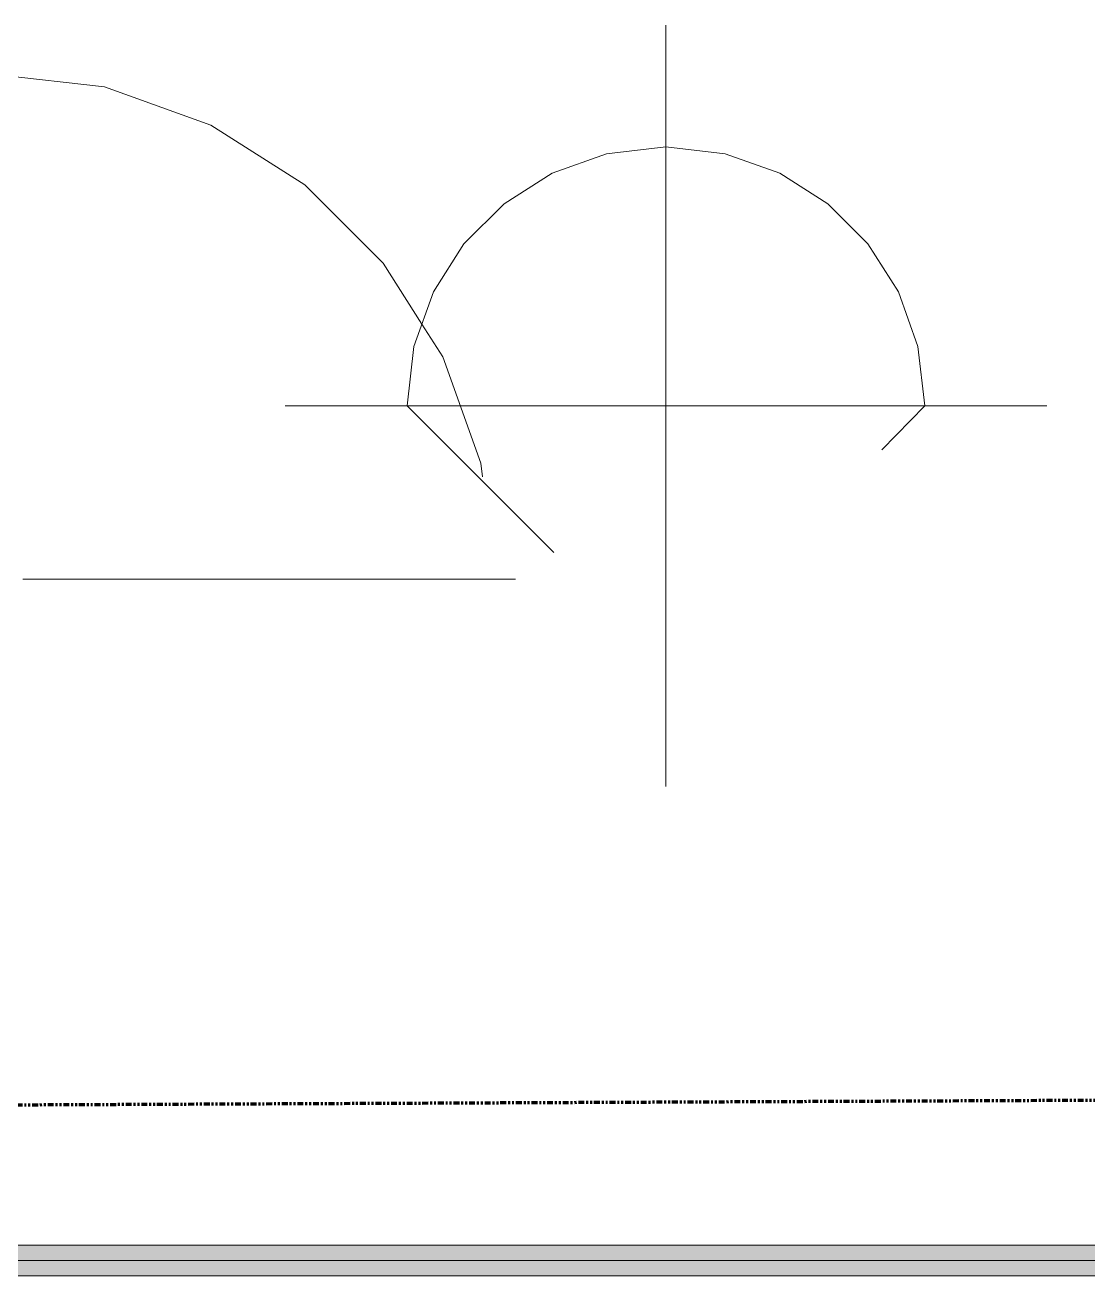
# Model space of a CAD drawing. Header units: inches. Extents: x 9391 to 11530, y 1186 to 2858.
# Drawn here: x 10796.2 to 10864.3, y 2603.6 to 2683.8 of the extents above; entities that cross this region are included whole.
import ezdxf

# ---------------------------------------------------------------- set-up
doc = ezdxf.new("R2010")
doc.units = ezdxf.units.IN
doc.header["$MEASUREMENT"] = 0
doc.linetypes.add('Double Dash 3_8_', pattern=[1, 0.375, -0.125, 0.125, -0.125, 0.125, -0.125])
for name, color, linetype, lineweight in [('A-DETL-GENF-1', 254, 'Continuous', 9), ('A-DETL-GENF-3', 9, 'Continuous', 9), ('A-FLOR-HRAL', 11, 'Continuous', 9), ('C-PROP-LINE', 91, 'Double Dash 3_8_', 211)]:
    doc.layers.add(name, color=color, linetype=linetype, lineweight=lineweight)

# ---------------------------------------------------------------- blocks, each defined once
blk = doc.blocks.new('magnolia 26756 - magnolia 26756-V158-FLOOR PLAN - ROOF')
at = {"layer": 'A-DETL-GENF-1'}
for p, q in [((0, 24.236), (0, 24.398)), ((0, 24.398), (0, 24.171)), ((0, 23.863), (0, 24.236)), ((0, 24.171), (0, 23.955)), ((0, 23.199), (0, 24.132)), ((0, 24.132), (0, 23.983)), ((0, 23.983), (0, 22.031)), ((0, 23.955), (0, 22.932)), ((0, 22.678), (0, 23.863)), ((0, 23.416), (0, 23.437)), ((0, 23.437), (0, 23.199)), ((0, 23.332), (0, 23.416)), ((0, 22.985), (0, 23.332)), ((0, 22.932), (0, 23.018)), ((0, 23.018), (0, 22.948)), ((0, 22.575), (0, 22.985)), ((0, 22.948), (0, 22.798)), ((0, 22.798), (0, 21.187)), ((0, 20.532), (0, 22.678)), ((0, 21.704), (0, 22.575)), ((0, 22.455), (0, 22.539)), ((0, 22.539), (0, 22.532)), ((0, 22.532), (0, 22.369)), ((0, 21.997), (0, 22.455)), ((0, 22.369), (0, 20.735)), ((0, 22.031), (0, 21.865)), ((0, 21.891), (0, 21.997)), ((0, 21.865), (0, 21.891)), ((0, 21), (0, 21.704)), ((0, 21.597), (0, 21.599)), ((0, 21.599), (0, 21.298)), ((0, 21.546), (0, 21.597)), ((0, 21.428), (0, 21.546)), ((0, 20.399), (0, 21.428)), ((0, 21.227), (0, 21.332)), ((0, 21.332), (0, 20.658)), ((0, 21.298), (0, 21.227)), ((0, 21.187), (0, 20.695)), ((0, 19.999), (0, 21.065)), ((0, 21.065), (0, 20.91)), ((0, 20.979), (0, 21.001)), ((0, 21.001), (0, 20.865)), ((0, 20.799), (0, 21)), ((0, 20.84), (0, 20.979)), ((0, 20.91), (0, 20.697)), ((0, 17.433), (0, 20.865)), ((0, 19.965), (0, 20.84)), ((0, 20.71), (0, 20.799)), ((0, 20.735), (0, 19.999)), ((0, 20.5), (0, 20.71)), ((0, 20.697), (0, 20.431)), ((0, 20.695), (0, 20.279)), ((0, 20.658), (0, 20.466)), ((0, 20.442), (0, 20.532)), ((0, 20.202), (0, 20.5)), ((0, 20.466), (0, 20.239)), ((0, 20.376), (0, 20.442)), ((0, 20.431), (0, 18.932)), ((0, 20.076), (0, 20.399)), ((0, 20.131), (0, 20.376)), ((0, 20.279), (0, 19.97)), ((0, 20.239), (0, 19.965)), ((0, 19.844), (0, 20.202)), ((0, 19.968), (0, 20.131)), ((0, 19.377), (0, 20.076)), ((0, 19.97), (0, 19.697)), ((0, 19.732), (0, 19.968)), ((0, 19.46), (0, 19.844)), ((0, 19.561), (0, 19.732)), ((0, 19.697), (0, 19.564)), ((0, 19.564), (0, 19.414)), ((0, 19.472), (0, 19.561)), ((0, 18.932), (0, 19.472)), ((0, 19.079), (0, 19.46)), ((0, 19.414), (0, 19.12)), ((0, 18.566), (0, 19.377)), ((0, 19.12), (0, 19.006)), ((0, 18.732), (0, 19.079)), ((0, 19.006), (0, 18.932)), ((0, 18.932), (0, 18.746)), ((0, 18.746), (0, 18.581)), ((0, 17.949), (0, 18.732)), ((0, 18.581), (0, 18.056)), ((0, 17.599), (0, 18.566)), ((0, 18.056), (0, 17.821)), ((0, 17.318), (0, 17.949)), ((0, 17.821), (0, 17.532)), ((0, 17.567), (0, 17.599)), ((0, 17.599), (0, 17.567)), ((0, 17.568), (0, 17.599)), ((0, 17.548), (0, 17.568)), ((0, 16.947), (0, 17.567)), ((0, 17.567), (0, 17.546)), ((0, 17.537), (0, 17.548)), ((0, 17.546), (0, 17.536)), ((0, 17.536), (0, 17.537)), ((0, 17.532), (0, 17.502)), ((0, 17.502), (0, 17.449)), ((0, 17.449), (0, 17.376)), ((0, 17.433), (0, 16.799)), ((0, 17.376), (0, 17.283)), ((0, 16.775), (0, 17.318)), ((0, 17.283), (0, 17.171)), ((0, 17.027), (0, 17.199)), ((0, 17.199), (0, 13.732)), ((0, 17.171), (0, 16.899)), ((0, 16.595), (0, 17.027)), ((0, 16.868), (0, 16.947)), ((0, 16.899), (0, 16.868)), ((-7.292, 14.902), (-3.801, 16.151)), ((-3.801, 16.151), (0, 16.589)), ((0, 16.799), (0, 16.662)), ((0, 16.255), (0, 16.775)), ((0, 16.662), (0, 16.546)), ((0, 16.506), (0, 16.655)), ((0, 16.655), (0, 16.552)), ((0, 16.538), (0, 16.595)), ((0, 16.589), (3.801, 16.151)), ((0, 16.552), (0, 16.538)), ((0, 16.546), (0, 16.462)), ((0, 16.431), (0, 16.506)), ((0, 16.462), (0, 16.42)), ((0, 16.42), (0, 16.431)), ((0, 15.695), (0, 16.255)), ((3.801, 16.151), (7.292, 14.902)), ((0, 15.81), (0, 15.932)), ((0, 15.932), (0, 14.932)), ((0, 15.567), (0, 15.81)), ((0, 15.031), (0, 15.695)), ((0, 15.518), (0, 15.599)), ((0, 15.599), (0, 14.948)), ((0, 15.239), (0, 15.567)), ((0, 14.568), (0, 15.518)), ((0, 13.796), (0, 15.239)), ((-10.372, 12.942), (-7.292, 14.902)), ((0, 14.199), (0, 15.031)), ((0, 14.948), (0, 14.474)), ((0, 14.932), (0, 13.199)), ((0, 14.744), (0, 14.82)), ((0, 14.82), (0, 14.806)), ((0, 14.806), (0, 14.725)), ((0, 14.121), (0, 14.744)), ((0, 14.725), (0, 14.199)), ((0, 14.202), (0, 14.568)), ((0, 14.474), (0, 13.115)), ((7.292, 14.902), (10.372, 12.942)), ((0, 13.199), (0, 14.266)), ((0, 14.266), (0, 13.824)), ((0, 13.905), (0, 14.202)), ((0, 11.923), (0, 14.121)), ((0, 13.732), (0, 13.905)), ((0, 13.824), (0, 13.671)), ((0, 13.466), (0, 13.796)), ((0, 13.671), (0, 13.545)), ((-12.942, 10.372), (-10.372, 12.942)), ((0, 13.545), (0, 13.199)), ((0, 13.054), (0, 13.466)), ((0, 13.199), (0, 12.304)), ((0, 13.115), (0, 12.599)), ((0, 12.942), (0, 13.054)), ((0, 12.864), (0, 12.942)), ((0, 12.599), (0, 12.864)), ((10.372, 12.942), (12.942, 10.372)), ((0, 12.304), (0, 12.095)), ((0, 12.095), (0, 11.97)), ((0, 11.953), (0, 12.066)), ((0, 12.066), (0, 11.691)), ((0, 11.97), (0, 11.953)), ((0, 11.4), (0, 11.923)), ((0, 11.691), (0, 11.351)), ((0, 10.869), (0, 11.4)), ((0, 11.351), (0, 10.417)), ((0, -6.833), (0, 10.933)), ((0, 10.933), (0, 10.847)), ((0, 10.814), (0, 10.869)), ((0, 10.847), (0, 10.791)), ((0, 10.776), (0, 10.814)), ((0, 10.791), (0, 10.762)), ((0, 10.758), (0, 10.776)), ((0, 10.762), (0, 10.758)), ((-14.902, 7.292), (-12.942, 10.372)), ((0, 10.417), (0, 10.09)), ((0, 10.09), (0, 9.733)), ((0, 9.733), (0, 9.283)), ((12.942, 10.372), (14.902, 7.292)), ((0, 9.283), (0, 9.122)), ((0, 9.122), (0, 8.999)), ((0, 8.999), (0, 8.907)), ((0, 8.907), (0, 8.799)), ((0, 8.799), (0, 8.585)), ((0, 8.585), (0, 8.333)), ((0, 8.333), (0, 8.057)), ((0, 8.057), (0, 7.775)), ((-16.151, 3.801), (-14.902, 7.292)), ((0, 7.775), (0, 7.5)), ((0, 7.5), (0, 7.247)), ((0, 7.247), (0, 7.033)), ((14.902, 7.292), (16.151, 3.801)), ((0, 7.033), (0, 6.281)), ((0, 6.281), (0, 5.713)), ((0, 5.713), (0, 5.443)), ((0, 5.2), (0, 5.479)), ((0, 5.479), (0, 5.462)), ((0, 5.462), (0, 5.384)), ((0, 5.443), (0, 5.2)), ((0, 5.384), (0, 5.033)), ((0, 5.033), (0, 4.537)), ((0, 4.537), (0, 4.077)), ((0, 4.077), (0, 3.662)), ((-16.589, 0), (-16.151, 3.801)), ((0, 3.662), (0, 3.304)), ((0, 3.304), (0, 3.012)), ((16.151, 3.801), (16.589, 0)), ((0, 3.012), (0, 2.796)), ((0, 2.796), (0, 2.666)), ((0, 2.666), (0, 1.882)), ((0, 2.466), (0, 2.584)), ((0, 2.584), (0, 2.516)), ((0, 2.516), (0, 2.362)), ((0, 2.41), (0, 2.466)), ((0, 2.287), (0, 2.41)), ((0, 2.362), (0, 2.1)), ((0, 2.09), (0, 2.287)), ((0, 2.1), (0, 1.726)), ((0, 0.432), (0, 2.09)), ((0, 1.882), (0, 1.251)), ((0, 1.726), (0, 1.471)), ((0, 1.471), (0, 1.304)), ((0, 1.304), (0, 1.196)), ((0, 1.035), (0, 1.267)), ((0, 1.267), (0, 0.495)), ((0, 1.251), (0, 1.067)), ((0, 1.196), (0, 0.933)), ((0, 1.067), (0, 1.086)), ((0, 1.086), (0, 1.044)), ((0, 1.044), (0, 0.979)), ((0, 0.936), (0, 1.035)), ((0, 0.979), (0, 0.93)), ((0, 0.93), (0, 0.936)), ((0, 0.933), (0, 0.102)), ((-17.433, 0), (-20.865, 0)), ((-17.433, 0), (-16.799, 0)), ((-16.595, 0), (-17.027, 0)), ((-16.799, 0), (-16.662, 0)), ((-16.662, 0), (-16.546, 0)), ((-16.506, 0), (-16.655, 0)), ((-16.655, 0), (-16.552, 0)), ((-16.538, 0), (-16.595, 0)), ((-16.589, 0), (-7.175, -9.415)), ((-16.552, 0), (-16.538, 0)), ((-16.546, 0), (-16.462, 0)), ((-16.431, 0), (-16.506, 0)), ((-16.462, 0), (-16.42, 0)), ((-16.42, 0), (-16.431, 0)), ((-15.81, 0), (-15.932, 0)), ((-15.932, 0), (-14.932, 0)), ((-15.567, 0), (-15.81, 0)), ((-15.239, 0), (-15.567, 0)), ((-13.796, 0), (-15.239, 0)), ((-14.932, 0), (-13.199, 0)), ((-13.199, 0), (-14.266, 0)), ((-14.266, 0), (-13.824, 0)), ((-13.824, 0), (-13.671, 0)), ((-13.466, 0), (-13.796, 0)), ((-13.671, 0), (-13.545, 0)), ((-13.545, 0), (-13.199, 0)), ((-13.199, 0), (-12.304, 0)), ((-12.304, 0), (-12.095, 0)), ((-12.095, 0), (-11.97, 0)), ((-11.97, 0), (-11.953, 0)), ((-5.2, 0), (-5.479, 0)), ((-5.479, 0), (-5.462, 0)), ((-5.462, 0), (-5.384, 0)), ((-5.384, 0), (-5.033, 0)), ((-5.033, 0), (-4.537, 0)), ((-4.537, 0), (-4.077, 0)), ((-4.077, 0), (-3.662, 0)), ((-3.662, 0), (-3.304, 0)), ((-3.304, 0), (-3.012, 0)), ((-2.466, 0), (-2.584, 0)), ((-2.584, 0), (-2.516, 0)), ((-2.516, 0), (-2.362, 0)), ((-2.362, 0), (-2.1, 0)), ((-2.1, 0), (-1.726, 0)), ((-1.726, 0), (-1.471, 0)), ((-1.471, 0), (-1.304, 0)), ((-1.304, 0), (-1.196, 0)), ((-1.196, 0), (-0.933, 0)), ((-0.933, 0), (-0.103, 0)), ((-0.103, 0), (2.133, 0)), ((0, 0.495), (0, 0.424)), ((0, 0.406), (0, 0.432)), ((0, 0.424), (0, 0.406)), ((0, 0.102), (0, -2.133)), ((1.825, 0), (1.78, 0)), ((1.78, 0), (1.788, 0)), ((1.788, 0), (1.867, 0)), ((2.076, 0), (1.825, 0)), ((1.867, 0), (4.463, 0)), ((2.133, 0), (2.076, 0)), ((4.463, 0), (6.666, 0)), ((4.842, 0), (4.632, 0)), ((4.632, 0), (4.644, 0)), ((4.644, 0), (5.23, 0)), ((6.666, 0), (4.842, 0)), ((5.23, 0), (6.019, 0)), ((6.019, 0), (7.6, 0)), ((7.404, 0), (7.2, 0)), ((7.2, 0), (7.842, 0)), ((7.87, 0), (7.404, 0)), ((7.6, 0), (7.794, 0)), ((7.794, 0), (7.947, 0)), ((7.842, 0), (8.497, 0)), ((8.24, 0), (7.87, 0)), ((7.947, 0), (8.199, 0)), ((8.199, 0), (8.362, 0)), ((8.723, 0), (8.24, 0)), ((8.45, 0), (8.266, 0)), ((8.266, 0), (9.94, 0)), ((8.362, 0), (8.45, 0)), ((8.497, 0), (9.149, 0)), ((9.333, 0), (8.723, 0)), ((9.149, 0), (10.391, 0)), ((9.477, 0), (9.333, 0)), ((9.679, 0), (9.477, 0)), ((10.48, 0), (9.679, 0)), ((9.94, 0), (10.249, 0)), ((10.249, 0), (10.457, 0)), ((10.391, 0), (11.459, 0)), ((10.457, 0), (10.533, 0)), ((10.533, 0), (10.48, 0)), ((11.459, 0), (11.598, 0)), ((11.598, 0), (11.881, 0)), ((11.881, 0), (12.138, 0)), ((12.138, 0), (12.246, 0)), ((12.246, 0), (12.333, 0)), ((12.333, 0), (12.451, 0)), ((12.451, 0), (12.501, 0)), ((12.501, 0), (12.534, 0)), ((12.534, 0), (12.586, 0)), ((12.586, 0), (12.707, 0)), ((12.707, 0), (12.933, 0)), ((12.933, 0), (13.286, 0)), ((13.286, 0), (13.413, 0)), ((13.413, 0), (13.985, 0)), ((13.985, 0), (14.123, 0)), ((14.123, 0), (14.275, 0)), ((14.275, 0), (14.437, 0)), ((14.437, 0), (14.603, 0)), ((14.603, 0), (14.77, 0)), ((14.77, 0), (14.932, 0)), ((14.932, 0), (15.161, 0)), ((15.161, 0), (15.873, 0)), ((15.873, 0), (16.71, 0)), ((16.71, 0), (17.096, 0)), ((17.096, 0), (17.416, 0)), ((17.416, 0), (17.565, 0)), ((17.445, 0), (17.422, 0)), ((17.422, 0), (17.465, 0)), ((17.732, 0), (17.445, 0)), ((17.465, 0), (17.599, 0)), ((17.565, 0), (17.671, 0)), ((17.599, 0), (17.868, 0)), ((17.671, 0), (17.705, 0)), ((17.705, 0), (17.726, 0)), ((17.726, 0), (17.732, 0)), ((17.868, 0), (18.034, 0)), ((18.034, 0), (18.131, 0)), ((18.131, 0), (18.259, 0)), ((18.259, 0), (18.36, 0)), ((18.36, 0), (18.532, 0)), ((18.532, 0), (18.961, 0)), ((18.961, 0), (19.363, 0)), ((19.363, 0), (19.701, 0)), ((19.921, 0), (19.599, 0)), ((19.599, 0), (21.356, 0)), ((19.701, 0), (19.932, 0)), ((20.019, 0), (19.921, 0)), ((19.932, 0), (20.019, 0)), ((22.013, 0), (20.465, 0)), ((21.356, 0), (21.706, 0)), ((21.706, 0), (21.954, 0)), ((21.954, 0), (22.065, 0)), ((22.065, 0), (22.013, 0)), ((-24.236, 0), (-24.398, 0)), ((-24.398, 0), (-24.171, 0)), ((-23.863, 0), (-24.236, 0)), ((-24.171, 0), (-23.955, 0)), ((-23.199, 0), (-24.132, 0)), ((-24.132, 0), (-23.983, 0)), ((-23.983, 0), (-22.031, 0)), ((-23.955, 0), (-22.932, 0)), ((-22.678, 0), (-23.863, 0)), ((-23.416, 0), (-23.437, 0)), ((-23.437, 0), (-23.199, 0)), ((-23.332, 0), (-23.416, 0)), ((-22.985, 0), (-23.332, 0)), ((-22.932, 0), (-23.018, 0)), ((-23.018, 0), (-22.948, 0)), ((-22.575, 0), (-22.985, 0)), ((-22.948, 0), (-22.798, 0)), ((-22.798, 0), (-21.187, 0)), ((-20.532, 0), (-22.678, 0)), ((-21.704, 0), (-22.575, 0)), ((-22.455, 0), (-22.539, 0)), ((-22.539, 0), (-22.532, 0)), ((-22.532, 0), (-22.369, 0)), ((-21.997, 0), (-22.455, 0)), ((-22.369, 0), (-20.735, 0)), ((-22.031, 0), (-21.865, 0)), ((-21.891, 0), (-21.997, 0)), ((-21.865, 0), (-21.891, 0)), ((-21, 0), (-21.704, 0)), ((-21.597, 0), (-21.599, 0)), ((-21.599, 0), (-21.298, 0)), ((-21.546, 0), (-21.597, 0)), ((-21.428, 0), (-21.546, 0)), ((-20.399, 0), (-21.428, 0)), ((-21.227, 0), (-21.332, 0)), ((-21.332, 0), (-20.658, 0)), ((-21.298, 0), (-21.227, 0)), ((-21.187, 0), (-20.695, 0)), ((-19.999, 0), (-21.065, 0)), ((-21.065, 0), (-20.91, 0)), ((-20.979, 0), (-21.001, 0)), ((-21.001, 0), (-20.865, 0)), ((-20.799, 0), (-21, 0)), ((-20.84, 0), (-20.979, 0)), ((-20.91, 0), (-20.697, 0)), ((-19.965, 0), (-20.84, 0)), ((-20.71, 0), (-20.799, 0)), ((-20.735, 0), (-19.999, 0)), ((-20.5, 0), (-20.71, 0)), ((-20.697, 0), (-20.431, 0)), ((-20.695, 0), (-20.279, 0)), ((-20.658, 0), (-20.466, 0)), ((-20.442, 0), (-20.532, 0)), ((-20.202, 0), (-20.5, 0)), ((-20.466, 0), (-20.239, 0)), ((-20.376, 0), (-20.442, 0)), ((-20.431, 0), (-18.932, 0)), ((-20.076, 0), (-20.399, 0)), ((-20.131, 0), (-20.376, 0)), ((-20.279, 0), (-19.97, 0)), ((-20.239, 0), (-19.965, 0)), ((-19.844, 0), (-20.202, 0)), ((-19.968, 0), (-20.131, 0)), ((-19.377, 0), (-20.076, 0)), ((-19.97, 0), (-19.697, 0)), ((-19.732, 0), (-19.968, 0)), ((-19.46, 0), (-19.844, 0)), ((-19.561, 0), (-19.732, 0)), ((-19.697, 0), (-19.564, 0)), ((-19.564, 0), (-19.414, 0)), ((-19.472, 0), (-19.561, 0)), ((-18.932, 0), (-19.472, 0)), ((-19.079, 0), (-19.46, 0)), ((-19.414, 0), (-19.12, 0)), ((-18.566, 0), (-19.377, 0)), ((-19.12, 0), (-19.006, 0)), ((-18.732, 0), (-19.079, 0)), ((-19.006, 0), (-18.932, 0)), ((-18.932, 0), (-18.746, 0)), ((-18.746, 0), (-18.581, 0)), ((-17.949, 0), (-18.732, 0)), ((-18.581, 0), (-18.056, 0)), ((-17.599, 0), (-18.566, 0)), ((-18.056, 0), (-17.821, 0)), ((-17.318, 0), (-17.949, 0)), ((-17.821, 0), (-17.532, 0)), ((-17.567, 0), (-17.599, 0)), ((-17.599, 0), (-17.567, 0)), ((-17.568, 0), (-17.599, 0)), ((-17.548, 0), (-17.568, 0)), ((-16.947, 0), (-17.567, 0)), ((-17.567, 0), (-17.546, 0)), ((-17.537, 0), (-17.548, 0)), ((-17.546, 0), (-17.536, 0)), ((-17.536, 0), (-17.537, 0)), ((-17.532, 0), (-17.502, 0)), ((-17.502, 0), (-17.449, 0)), ((-17.449, 0), (-17.376, 0)), ((-17.376, 0), (-17.283, 0)), ((-16.775, 0), (-17.318, 0)), ((-17.283, 0), (-17.171, 0)), ((-17.027, 0), (-17.199, 0)), ((-17.199, 0), (-13.732, 0)), ((-17.171, 0), (-16.899, 0)), ((-16.868, 0), (-16.947, 0)), ((-16.899, 0), (-16.868, 0)), ((-16.255, 0), (-16.775, 0)), ((-15.695, 0), (-16.255, 0)), ((-15.031, 0), (-15.695, 0)), ((-15.518, 0), (-15.599, 0)), ((-15.599, 0), (-14.948, 0)), ((-14.568, 0), (-15.518, 0)), ((-14.199, 0), (-15.031, 0)), ((-14.948, 0), (-14.474, 0)), ((-14.744, 0), (-14.82, 0)), ((-14.82, 0), (-14.806, 0)), ((-14.806, 0), (-14.725, 0)), ((-14.121, 0), (-14.744, 0)), ((-14.725, 0), (-14.199, 0)), ((-14.202, 0), (-14.568, 0)), ((-14.474, 0), (-13.115, 0)), ((-13.905, 0), (-14.202, 0)), ((-11.923, 0), (-14.121, 0)), ((-13.732, 0), (-13.905, 0)), ((-13.054, 0), (-13.466, 0)), ((-13.115, 0), (-12.599, 0)), ((-12.942, 0), (-13.054, 0)), ((-12.864, 0), (-12.942, 0)), ((-12.599, 0), (-12.864, 0)), ((-11.953, 0), (-12.066, 0)), ((-12.066, 0), (-11.691, 0)), ((-11.4, 0), (-11.923, 0)), ((-11.691, 0), (-11.351, 0)), ((-10.869, 0), (-11.4, 0)), ((-11.351, 0), (-10.417, 0)), ((6.833, 0), (-10.933, 0)), ((-10.933, 0), (-10.847, 0)), ((-10.814, 0), (-10.869, 0)), ((-10.847, 0), (-10.791, 0)), ((-10.776, 0), (-10.814, 0)), ((-10.791, 0), (-10.762, 0)), ((-10.758, 0), (-10.776, 0)), ((-10.762, 0), (-10.758, 0)), ((-10.417, 0), (-10.09, 0)), ((-10.09, 0), (-9.733, 0)), ((-9.733, 0), (-9.283, 0)), ((-9.283, 0), (-9.122, 0)), ((-9.122, 0), (-8.999, 0)), ((-8.999, 0), (-8.907, 0)), ((-8.907, 0), (-8.799, 0)), ((-8.799, 0), (-8.585, 0)), ((-8.585, 0), (-8.333, 0)), ((-8.333, 0), (-8.057, 0)), ((-8.057, 0), (-7.775, 0)), ((-7.775, 0), (-7.5, 0)), ((-7.5, 0), (-7.247, 0)), ((-7.247, 0), (-7.033, 0)), ((-7.033, 0), (-6.281, 0)), ((-6.281, 0), (-5.713, 0)), ((-5.713, 0), (-5.443, 0)), ((-5.443, 0), (-5.2, 0)), ((-3.012, 0), (-2.796, 0)), ((-2.796, 0), (-2.666, 0)), ((-2.666, 0), (-1.882, 0)), ((-2.41, 0), (-2.466, 0)), ((-2.287, 0), (-2.41, 0)), ((-2.09, 0), (-2.287, 0)), ((-0.432, 0), (-2.09, 0)), ((-1.882, 0), (-1.251, 0)), ((-1.035, 0), (-1.267, 0)), ((-1.267, 0), (-0.495, 0)), ((-1.251, 0), (-1.067, 0)), ((-1.067, 0), (-1.086, 0)), ((-1.086, 0), (-1.044, 0)), ((-1.044, 0), (-0.979, 0)), ((-0.936, 0), (-1.035, 0)), ((-0.979, 0), (-0.93, 0)), ((-0.93, 0), (-0.936, 0)), ((-0.495, 0), (-0.424, 0)), ((-0.406, 0), (-0.432, 0)), ((-0.424, 0), (-0.406, 0)), ((7.156, 0), (6.833, 0)), ((7.553, 0), (7.156, 0)), ((7.993, 0), (7.553, 0)), ((8.443, 0), (7.993, 0)), ((8.871, 0), (8.443, 0)), ((9.245, 0), (8.871, 0)), ((9.533, 0), (9.245, 0)), ((13.536, 0), (9.533, 0)), ((13.243, 0), (12.399, 0)), ((12.399, 0), (12.581, 0)), ((12.581, 0), (12.768, 0)), ((12.768, 0), (12.983, 0)), ((12.983, 0), (14.532, 0)), ((13.605, 0), (13.243, 0)), ((14.449, 0), (13.332, 0)), ((13.332, 0), (14.028, 0)), ((13.564, 0), (13.466, 0)), ((13.466, 0), (13.554, 0)), ((14.132, 0), (13.536, 0)), ((13.554, 0), (13.635, 0)), ((13.683, 0), (13.564, 0)), ((13.927, 0), (13.605, 0)), ((13.635, 0), (13.704, 0)), ((13.819, 0), (13.683, 0)), ((13.704, 0), (13.755, 0)), ((13.775, 0), (13.732, 0)), ((13.732, 0), (13.886, 0)), ((13.755, 0), (13.78, 0)), ((13.78, 0), (13.775, 0)), ((14.26, 0), (13.819, 0)), ((16.589, 0), (13.828, -2.832)), ((13.886, 0), (14.029, 0)), ((14.211, 0), (13.927, 0)), ((14.028, 0), (14.399, 0)), ((14.029, 0), (14.166, 0)), ((14.507, 0), (14.132, 0)), ((14.166, 0), (14.614, 0)), ((14.457, 0), (14.211, 0)), ((14.399, 0), (14.26, 0)), ((14.655, 0), (14.449, 0)), ((14.666, 0), (14.457, 0)), ((14.684, 0), (14.507, 0)), ((14.532, 0), (14.642, 0)), ((14.614, 0), (14.799, 0)), ((14.642, 0), (14.692, 0)), ((14.818, 0), (14.655, 0)), ((14.84, 0), (14.666, 0)), ((14.692, 0), (14.684, 0)), ((14.799, 0), (15.038, 0)), ((14.932, 0), (14.818, 0)), ((15.183, 0), (14.84, 0)), ((15.177, 0), (14.932, 0)), ((14.932, 0), (15.832, 0)), ((15.087, 0), (14.932, 0)), ((15.038, 0), (15.183, 0)), ((15.216, 0), (15.087, 0)), ((15.651, 0), (15.177, 0)), ((15.183, 0), (15.345, 0)), ((15.319, 0), (15.183, 0)), ((15.703, 0), (15.199, 0)), ((15.199, 0), (16.958, 0)), ((15.329, 0), (15.216, 0)), ((15.466, 0), (15.319, 0)), ((15.436, 0), (15.329, 0)), ((15.345, 0), (15.443, 0)), ((15.549, 0), (15.436, 0)), ((15.443, 0), (15.603, 0)), ((17.156, 0), (15.466, 0)), ((15.832, 0), (15.549, 0)), ((16.324, 0), (15.599, 0)), ((15.599, 0), (15.645, 0)), ((15.603, 0), (15.866, 0)), ((15.649, 0), (15.64, 0)), ((15.64, 0), (15.649, 0)), ((15.645, 0), (15.649, 0)), ((15.649, 0), (15.703, 0)), ((16.432, 0), (15.651, 0)), ((15.803, 0), (15.703, 0)), ((15.703, 0), (15.832, 0)), ((15.862, 0), (15.803, 0)), ((15.832, 0), (16.066, 0)), ((15.866, 0), (15.862, 0)), ((19.399, 0), (15.932, 0)), ((15.932, 0), (16.229, 0)), ((16.066, 0), (16.384, 0)), ((16.229, 0), (17.41, 0)), ((16.307, 0), (16.266, 0)), ((16.266, 0), (16.492, 0)), ((18.039, 0), (16.307, 0)), ((16.817, 0), (16.324, 0)), ((16.384, 0), (16.762, 0)), ((16.544, 0), (16.399, 0)), ((16.399, 0), (17.601, 0)), ((16.602, 0), (16.432, 0)), ((16.492, 0), (16.666, 0)), ((16.706, 0), (16.544, 0)), ((17.429, 0), (16.602, 0)), ((16.666, 0), (16.816, 0)), ((16.885, 0), (16.706, 0)), ((16.762, 0), (18.158, 0)), ((16.816, 0), (17.014, 0)), ((16.978, 0), (16.817, 0)), ((17.503, 0), (16.885, 0)), ((16.958, 0), (17.732, 0)), ((17.083, 0), (16.978, 0)), ((17.014, 0), (17.678, 0)), ((17.36, 0), (17.083, 0)), ((17.517, 0), (17.156, 0)), ((17.865, 0), (17.36, 0)), ((17.41, 0), (17.609, 0)), ((17.599, 0), (17.429, 0)), ((17.732, 0), (17.503, 0)), ((17.526, 0), (17.507, 0)), ((17.507, 0), (17.599, 0)), ((17.73, 0), (17.517, 0)), ((17.598, 0), (17.526, 0)), ((17.965, 0), (17.598, 0)), ((17.601, 0), (17.813, 0)), ((17.609, 0), (17.732, 0)), ((17.678, 0), (17.852, 0)), ((17.732, 0), (17.73, 0)), ((17.813, 0), (17.914, 0)), ((17.852, 0), (17.965, 0)), ((17.914, 0), (17.865, 0)), ((18.424, 0), (18.039, 0)), ((18.158, 0), (18.68, 0)), ((18.653, 0), (18.424, 0)), ((18.971, 0), (18.653, 0)), ((18.68, 0), (19.215, 0)), ((19.327, 0), (18.971, 0)), ((19.163, 0), (19.065, 0)), ((19.065, 0), (19.554, 0)), ((19.334, 0), (19.163, 0)), ((19.215, 0), (19.403, 0)), ((19.671, 0), (19.327, 0)), ((19.553, 0), (19.334, 0)), ((19.893, 0), (19.399, 0)), ((19.403, 0), (19.767, 0)), ((19.739, 0), (19.465, 0)), ((19.465, 0), (19.822, 0)), ((19.794, 0), (19.553, 0)), ((19.554, 0), (19.714, 0)), ((19.953, 0), (19.671, 0)), ((19.714, 0), (20.132, 0)), ((20.044, 0), (19.739, 0)), ((19.767, 0), (19.957, 0)), ((20.032, 0), (19.794, 0)), ((19.822, 0), (20.956, 0)), ((20.132, 0), (19.893, 0)), ((20.123, 0), (19.953, 0)), ((19.957, 0), (20.265, 0)), ((20.242, 0), (20.032, 0)), ((20.265, 0), (20.044, 0)), ((20.132, 0), (20.123, 0)), ((20.203, 0), (20.132, 0)), ((21.226, 0), (20.203, 0)), ((20.865, 0), (20.242, 0)), ((20.465, 0), (21.433, 0)), ((20.9, 0), (20.865, 0)), ((20.978, 0), (20.9, 0)), ((20.956, 0), (21.137, 0)), ((21.311, 0), (20.978, 0)), ((21.137, 0), (21.265, 0)), ((21.339, 0), (21.226, 0)), ((21.265, 0), (21.339, 0)), ((21.405, 0), (21.311, 0)), ((21.465, 0), (21.405, 0)), ((21.433, 0), (21.63, 0)), ((21.479, 0), (21.465, 0)), ((21.465, 0), (21.604, 0)), ((21.8, 0), (21.465, 0)), ((21.516, 0), (21.479, 0)), ((21.865, 0), (21.516, 0)), ((21.604, 0), (21.727, 0)), ((21.63, 0), (21.779, 0)), ((21.727, 0), (22.188, 0)), ((21.779, 0), (21.865, 0)), ((22.7, 0), (21.8, 0)), ((22.364, 0), (22.109, 0)), ((22.109, 0), (22.132, 0)), ((22.132, 0), (22.259, 0)), ((22.188, 0), (22.332, 0)), ((22.259, 0), (23.165, 0)), ((22.332, 0), (22.383, 0)), ((22.383, 0), (22.364, 0)), ((23.664, 0), (22.7, 0)), ((23.165, 0), (24.07, 0)), ((24.398, 0), (23.664, 0)), ((24.07, 0), (24.26, 0)), ((24.26, 0), (24.379, 0)), ((24.379, 0), (24.398, 0)), ((0, -1.825), (0, -1.78)), ((0, -1.78), (0, -1.788)), ((0, -1.788), (0, -1.867)), ((0, -2.076), (0, -1.825)), ((0, -1.867), (0, -4.463)), ((0, -2.133), (0, -2.076)), ((0, -4.463), (0, -6.666)), ((0, -4.842), (0, -4.632)), ((0, -4.632), (0, -4.644)), ((0, -4.644), (0, -5.23)), ((0, -6.666), (0, -4.842)), ((0, -5.23), (0, -6.019)), ((0, -6.019), (0, -7.6)), ((0, -7.156), (0, -6.833)), ((0, -7.553), (0, -7.156)), ((0, -7.404), (0, -7.2)), ((0, -7.2), (0, -7.842)), ((0, -7.87), (0, -7.404)), ((0, -7.993), (0, -7.553)), ((0, -7.6), (0, -7.794)), ((0, -7.794), (0, -7.947)), ((0, -7.842), (0, -8.497)), ((0, -8.24), (0, -7.87)), ((0, -7.947), (0, -8.199)), ((0, -8.443), (0, -7.993)), ((0, -8.199), (0, -8.362)), ((0, -8.723), (0, -8.24)), ((0, -8.45), (0, -8.266)), ((0, -8.266), (0, -9.94)), ((0, -8.362), (0, -8.45)), ((0, -8.871), (0, -8.443)), ((0, -8.497), (0, -9.149)), ((0, -9.333), (0, -8.723)), ((0, -9.245), (0, -8.871)), ((0, -9.149), (0, -10.391)), ((0, -9.533), (0, -9.245)), ((0, -9.477), (0, -9.333)), ((0, -9.679), (0, -9.477)), ((0, -13.424), (0, -9.533)), ((0, -10.48), (0, -9.679)), ((0, -9.94), (0, -10.249)), ((0, -10.249), (0, -10.457)), ((0, -10.391), (0, -11.459)), ((0, -10.457), (0, -10.533)), ((0, -10.533), (0, -10.48)), ((0, -11.459), (0, -11.598)), ((0, -11.598), (0, -11.881)), ((0, -11.881), (0, -12.138)), ((0, -12.138), (0, -12.246)), ((0, -12.246), (0, -12.333)), ((0, -12.333), (0, -12.451)), ((0, -13.243), (0, -12.399)), ((0, -12.399), (0, -12.581)), ((0, -12.451), (0, -12.501)), ((0, -12.501), (0, -12.534)), ((0, -12.534), (0, -12.586)), ((0, -12.581), (0, -12.768)), ((0, -12.586), (0, -12.707)), ((0, -12.707), (0, -12.933)), ((0, -12.768), (0, -12.983)), ((0, -12.933), (0, -13.286)), ((0, -12.983), (0, -14.532)), ((0, -13.605), (0, -13.243)), ((0, -13.286), (0, -13.413)), ((0, -14.449), (0, -13.332)), ((0, -13.332), (0, -14.028)), ((0, -13.413), (0, -13.985)), ((0, -13.564), (0, -13.466)), ((0, -13.466), (0, -13.554)), ((0, -13.554), (0, -13.635)), ((0, -13.683), (0, -13.564)), ((0, -13.927), (0, -13.605)), ((0, -13.635), (0, -13.704)), ((0, -13.819), (0, -13.683)), ((0, -13.704), (0, -13.755)), ((0, -13.775), (0, -13.732)), ((0, -13.732), (0, -13.886)), ((0, -13.755), (0, -13.78)), ((0, -13.78), (0, -13.775)), ((0, -14.26), (0, -13.819)), ((0, -14.132), (0, -13.843)), ((0, -13.886), (0, -14.029)), ((0, -14.211), (0, -13.927)), ((0, -13.985), (0, -14.123)), ((0, -14.028), (0, -14.399)), ((0, -14.029), (0, -14.166)), ((0, -14.123), (0, -14.275)), ((0, -14.507), (0, -14.132)), ((0, -14.166), (0, -14.614)), ((0, -14.457), (0, -14.211)), ((0, -14.399), (0, -14.26)), ((0, -14.275), (0, -14.437)), ((0, -14.437), (0, -14.603)), ((0, -14.655), (0, -14.449)), ((0, -14.666), (0, -14.457)), ((0, -14.684), (0, -14.507)), ((0, -14.532), (0, -14.642)), ((0, -14.603), (0, -14.77)), ((0, -14.614), (0, -14.799)), ((0, -14.642), (0, -14.692)), ((0, -14.818), (0, -14.655)), ((0, -14.84), (0, -14.666)), ((0, -14.692), (0, -14.684)), ((0, -14.77), (0, -14.932)), ((0, -14.799), (0, -15.038)), ((0, -14.932), (0, -14.818)), ((0, -15.183), (0, -14.84)), ((0, -14.932), (0, -15.161)), ((0, -15.177), (0, -14.932)), ((0, -14.932), (0, -15.832)), ((0, -15.087), (0, -14.932)), ((0, -15.038), (0, -15.183)), ((0, -15.216), (0, -15.087)), ((0, -15.161), (0, -15.873)), ((0, -15.651), (0, -15.177)), ((0, -15.183), (0, -15.345)), ((0, -15.319), (0, -15.183)), ((0, -15.703), (0, -15.199)), ((0, -15.199), (0, -16.958)), ((0, -15.329), (0, -15.216)), ((0, -15.466), (0, -15.319)), ((0, -15.436), (0, -15.329)), ((0, -15.345), (0, -15.443)), ((0, -15.549), (0, -15.436)), ((0, -15.443), (0, -15.603)), ((0, -17.156), (0, -15.466)), ((0, -15.832), (0, -15.549)), ((0, -16.324), (0, -15.599)), ((0, -15.599), (0, -15.645)), ((0, -15.603), (0, -15.866)), ((0, -15.649), (0, -15.64)), ((0, -15.64), (0, -15.649)), ((0, -15.645), (0, -15.649)), ((0, -15.649), (0, -15.703)), ((0, -16.432), (0, -15.651)), ((0, -15.803), (0, -15.703)), ((0, -15.703), (0, -15.832)), ((0, -15.862), (0, -15.803)), ((0, -15.832), (0, -16.066)), ((0, -15.866), (0, -15.862)), ((0, -15.873), (0, -16.71)), ((0, -19.399), (0, -15.932)), ((0, -15.932), (0, -16.229)), ((0, -16.066), (0, -16.384)), ((0, -16.229), (0, -17.41)), ((0, -16.307), (0, -16.266)), ((0, -16.266), (0, -16.492)), ((0, -18.039), (0, -16.307)), ((0, -16.817), (0, -16.324)), ((0, -16.384), (0, -16.762)), ((0, -16.544), (0, -16.399)), ((0, -16.399), (0, -17.601)), ((0, -16.602), (0, -16.432)), ((0, -16.492), (0, -16.666)), ((0, -16.706), (0, -16.544)), ((0, -17.429), (0, -16.602)), ((0, -16.666), (0, -16.816)), ((0, -16.885), (0, -16.706)), ((0, -16.71), (0, -17.096)), ((0, -16.762), (0, -18.158)), ((0, -16.816), (0, -17.014)), ((0, -16.978), (0, -16.817)), ((0, -17.503), (0, -16.885)), ((0, -16.958), (0, -17.732)), ((0, -17.083), (0, -16.978)), ((0, -17.014), (0, -17.678)), ((0, -17.36), (0, -17.083)), ((0, -17.096), (0, -17.416)), ((0, -17.517), (0, -17.156)), ((0, -17.865), (0, -17.36)), ((0, -17.41), (0, -17.609)), ((0, -17.416), (0, -17.565)), ((0, -17.445), (0, -17.422)), ((0, -17.422), (0, -17.465)), ((0, -17.599), (0, -17.429)), ((0, -17.732), (0, -17.445)), ((0, -17.465), (0, -17.599)), ((0, -17.732), (0, -17.503)), ((0, -17.526), (0, -17.507)), ((0, -17.507), (0, -17.599)), ((0, -17.73), (0, -17.517)), ((0, -17.598), (0, -17.526)), ((0, -17.565), (0, -17.671)), ((0, -17.965), (0, -17.598)), ((0, -17.599), (0, -17.868)), ((0, -17.601), (0, -17.813)), ((0, -17.609), (0, -17.732)), ((0, -17.671), (0, -17.705)), ((0, -17.678), (0, -17.852)), ((0, -17.705), (0, -17.726)), ((0, -17.726), (0, -17.732)), ((0, -17.732), (0, -17.73)), ((0, -17.813), (0, -17.914)), ((0, -17.852), (0, -17.965)), ((0, -17.914), (0, -17.865)), ((0, -17.868), (0, -18.034)), ((0, -18.034), (0, -18.131)), ((0, -18.424), (0, -18.039)), ((0, -18.131), (0, -18.259)), ((0, -18.158), (0, -18.68)), ((0, -18.259), (0, -18.36)), ((0, -18.36), (0, -18.532)), ((0, -18.653), (0, -18.424)), ((0, -18.532), (0, -18.961)), ((0, -18.971), (0, -18.653)), ((0, -18.68), (0, -19.215)), ((0, -18.961), (0, -19.363)), ((0, -19.327), (0, -18.971)), ((0, -19.163), (0, -19.065)), ((0, -19.065), (0, -19.554)), ((0, -19.334), (0, -19.163)), ((0, -19.215), (0, -19.403)), ((0, -19.671), (0, -19.327)), ((0, -19.553), (0, -19.334)), ((0, -19.363), (0, -19.701)), ((0, -19.893), (0, -19.399)), ((0, -19.403), (0, -19.767)), ((0, -19.739), (0, -19.465)), ((0, -19.465), (0, -19.822)), ((0, -19.794), (0, -19.553)), ((0, -19.554), (0, -19.714)), ((0, -19.921), (0, -19.599)), ((0, -19.599), (0, -21.356)), ((0, -19.953), (0, -19.671)), ((0, -19.701), (0, -19.932)), ((0, -19.714), (0, -20.132)), ((0, -20.044), (0, -19.739)), ((0, -19.767), (0, -19.957)), ((0, -20.032), (0, -19.794)), ((0, -19.822), (0, -20.956)), ((0, -20.132), (0, -19.893)), ((0, -20.019), (0, -19.921)), ((0, -19.932), (0, -20.019)), ((0, -20.123), (0, -19.953)), ((0, -19.957), (0, -20.265)), ((0, -20.242), (0, -20.032)), ((0, -20.265), (0, -20.044)), ((0, -20.132), (0, -20.123)), ((0, -20.203), (0, -20.132)), ((0, -21.226), (0, -20.203)), ((0, -20.865), (0, -20.242)), ((0, -22.013), (0, -20.465)), ((0, -20.465), (0, -21.433)), ((0, -20.9), (0, -20.865)), ((0, -20.978), (0, -20.9)), ((0, -20.956), (0, -21.137)), ((0, -21.311), (0, -20.978)), ((0, -21.137), (0, -21.265)), ((0, -21.339), (0, -21.226)), ((0, -21.265), (0, -21.339)), ((0, -21.405), (0, -21.311)), ((0, -21.356), (0, -21.706)), ((0, -21.465), (0, -21.405)), ((0, -21.433), (0, -21.63)), ((0, -21.479), (0, -21.465)), ((0, -21.465), (0, -21.604)), ((0, -21.8), (0, -21.465)), ((0, -21.516), (0, -21.479)), ((0, -21.865), (0, -21.516)), ((0, -21.604), (0, -21.727)), ((0, -21.63), (0, -21.779)), ((0, -21.706), (0, -21.954)), ((0, -21.727), (0, -22.188)), ((0, -21.779), (0, -21.865)), ((0, -22.7), (0, -21.8)), ((0, -21.954), (0, -22.065)), ((0, -22.065), (0, -22.013)), ((0, -22.364), (0, -22.109)), ((0, -22.109), (0, -22.132)), ((0, -22.132), (0, -22.259)), ((0, -22.188), (0, -22.332)), ((0, -22.259), (0, -23.165)), ((0, -22.332), (0, -22.383)), ((0, -22.383), (0, -22.364)), ((0, -23.664), (0, -22.7)), ((0, -23.165), (0, -24.07)), ((0, -24.398), (0, -23.664)), ((0, -24.07), (0, -24.26)), ((0, -24.26), (0, -24.379)), ((0, -24.379), (0, -24.398))]:
    blk.add_line(p, q, dxfattribs=at)
blk = doc.blocks.new('holly 26751 - holly 26751-V159-FLOOR PLAN - ROOF')
at = {"layer": 'A-DETL-GENF-1'}
for p, q in [((0, 32.403), (7.425, 31.546)), ((7.425, 31.546), (14.243, 29.106)), ((14.243, 29.106), (20.259, 25.279)), ((20.259, 25.279), (25.279, 20.259)), ((25.279, 20.259), (27.766, 16.35)), ((2.198, 0), (2.751, 0)), ((2.751, 0), (2.825, 0)), ((2.825, 0), (3.259, 0)), ((3.259, 0), (3.488, 0)), ((3.488, 0), (3.693, 0)), ((3.693, 0), (3.833, 0)), ((3.833, 0), (3.867, 0)), ((3.867, 0), (3.986, 0)), ((3.986, 0), (4.122, 0)), ((4.122, 0), (4.263, 0)), ((4.263, 0), (4.396, 0)), ((4.396, 0), (4.507, 0)), ((4.507, 0), (4.583, 0)), ((4.583, 0), (4.611, 0)), ((4.611, 0), (4.831, 0)), ((4.831, 0), (5.092, 0)), ((5.092, 0), (5.368, 0)), ((5.368, 0), (5.633, 0)), ((5.633, 0), (5.86, 0)), ((5.86, 0), (6.024, 0)), ((6.024, 0), (6.099, 0)), ((6.099, 0), (6.526, 0)), ((6.526, 0), (6.546, 0)), ((6.546, 0), (6.639, 0)), ((6.639, 0), (7.381, 0)), ((7.232, 0), (7.213, 0)), ((7.213, 0), (7.229, 0)), ((7.229, 0), (7.29, 0)), ((7.439, 0), (7.232, 0)), ((7.29, 0), (7.566, 0)), ((7.381, 0), (7.439, 0)), ((7.566, 0), (8.837, 0)), ((8.837, 0), (8.927, 0)), ((8.927, 0), (11.01, 0)), ((11.01, 0), (10.563, 0)), ((10.563, 0), (11.754, 0)), ((12.796, 0), (11.754, 0)), ((12.796, 0), (13.986, 0)), ((13.986, 0), (14.433, 0)), ((14.433, 0), (14.581, 0)), ((14.581, 0), (16.069, 0)), ((16.069, 0), (15.326, 0)), ((15.326, 0), (15.623, 0)), ((15.623, 0), (18.897, 0)), ((18.897, 0), (18.748, 0)), ((18.748, 0), (18.822, 0)), ((18.822, 0), (18.985, 0)), ((18.985, 0), (19.213, 0)), ((19.213, 0), (19.478, 0)), ((19.478, 0), (19.754, 0)), ((19.754, 0), (20.016, 0)), ((20.016, 0), (20.236, 0)), ((20.236, 0), (20.98, 0)), ((20.98, 0), (23.808, 0)), ((23.808, 0), (23.212, 0)), ((23.212, 0), (23.361, 0)), ((23.361, 0), (24.105, 0)), ((24.105, 0), (26.188, 0)), ((26.188, 0), (26.486, 0)), ((26.486, 0), (26.337, 0)), ((26.337, 0), (26.784, 0)), ((26.784, 0), (27.021, 0)), ((27.021, 0), (27.294, 0)), ((27.294, 0), (27.576, 0)), ((27.576, 0), (27.841, 0)), ((27.841, 0), (28.063, 0)), ((28.063, 0), (28.215, 0)), ((28.215, 0), (28.272, 0)), ((28.272, 0), (29.165, 0)), ((29.168, 0), (28.867, 0)), ((28.867, 0), (28.915, 0)), ((28.915, 0), (29.209, 0)), ((29.165, 0), (29.506, 0)), ((29.185, 0), (29.165, 0)), ((29.165, 0), (29.373, 0)), ((29.425, 0), (29.168, 0)), ((29.256, 0), (29.185, 0)), ((29.209, 0), (29.701, 0)), ((29.698, 0), (29.256, 0)), ((29.373, 0), (31.389, 0)), ((29.612, 0), (29.425, 0)), ((29.506, 0), (29.678, 0)), ((29.704, 0), (29.612, 0)), ((29.678, 0), (29.704, 0)), ((29.76, 0), (29.698, 0)), ((29.701, 0), (29.76, 0)), ((30.356, 0), (30.206, 0)), ((30.206, 0), (30.802, 0)), ((31.029, 0), (30.356, 0)), ((31.498, 0), (30.802, 0)), ((30.802, 0), (31.083, 0)), ((30.802, 0), (31.843, 0)), ((31.104, 0), (31.029, 0)), ((31.083, 0), (31.113, 0)), ((31.113, 0), (31.097, 0)), ((31.097, 0), (31.104, 0)), ((32.141, 0), (31.099, 0)), ((31.099, 0), (31.397, 0)), ((31.389, 0), (31.546, 0)), ((31.397, 0), (32.736, 0)), ((31.558, 0), (31.498, 0)), ((31.546, 0), (31.558, 0)), ((33.618, 0), (31.546, 0)), ((31.843, 0), (32.141, 0)), ((32.736, 0), (32.587, 0)), ((32.587, 0), (33.577, 0)), ((33.577, 0), (33.712, 0)), ((33.778, 0), (33.618, 0)), ((33.712, 0), (33.778, 0)), ((17.516, 0), (17.199, 0)), ((18.346, 0), (17.516, 0)), ((19.319, 0), (18.346, 0)), ((20.304, 0), (19.319, 0)), ((21.787, 0), (20.304, 0)), ((22.022, 0), (21.787, 0)), ((23.529, 0), (22.022, 0)), ((24.263, 0), (23.529, 0)), ((24.475, 0), (24.263, 0)), ((24.552, 0), (24.475, 0)), ((25.593, 0), (24.552, 0)), ((30.653, 0), (25.444, 0)), ((25.444, 0), (27.677, 0)), ((26.038, 0), (25.593, 0)), ((26.17, 0), (26.038, 0)), ((26.319, 0), (26.17, 0)), ((26.486, 0), (26.319, 0)), ((26.706, 0), (26.486, 0)), ((27.379, 0), (26.635, 0)), ((26.635, 0), (26.804, 0)), ((26.804, 0), (26.706, 0)), ((28.718, 0), (27.379, 0)), ((27.677, 0), (28.643, 0)), ((28.643, 0), (28.718, 0)), ((29.812, 0), (29.76, 0)), ((29.76, 0), (30.743, 0)), ((29.915, 0), (29.812, 0)), ((30.054, 0), (29.915, 0)), ((30.212, 0), (30.054, 0)), ((30.375, 0), (30.212, 0)), ((30.527, 0), (30.375, 0)), ((30.653, 0), (30.527, 0)), ((31.099, 0), (30.653, 0)), ((30.802, 0), (30.653, 0)), ((30.743, 0), (30.802, 0)), ((33.331, 0), (31.099, 0)), ((31.546, 0), (33.331, 0))]:
    blk.add_line(p, q, dxfattribs=at)
at = {"layer": 'A-DETL-GENF-3'}
for p, q in [((27.766, 16.35), (29.106, 14.243)), ((29.106, 14.243), (31.546, 7.425)), ((31.546, 7.425), (31.647, 6.553))]:
    blk.add_line(p, q, dxfattribs=at)
blk = doc.blocks.new('Railing - Railing-1679211-FLOOR PLAN - ROOF')
at = {"layer": 'A-FLOR-HRAL'}
blk.add_hatch(color=256, dxfattribs=at).paths.add_polyline_path([(-2604.579, 11250.367), (-2604.579, 11314.311), (-2605.564, 11315.248), (-2605.545, 11294.054), (-2605.563, 11288.435), (-2605.564, 11246.879), (-2605.539, 10123.782), (-2604.579, 10123.782), (-2604.579, 11249.204)], flags=0)
h = blk.add_hatch(color=256, dxfattribs=at)
h.paths.add_polyline_path([(-2604.579, 10402.812), (-2604.579, 10402.812), (-2604.21, 10401.728)], flags=0)
h.paths.add_polyline_path([(-2603.595, 11291.059), (-2603.615, 11308.017), (-2603.62, 11313.352), (-2604.579, 11314.311), (-2604.579, 10123.782), (-2603.595, 10123.782), (-2603.602, 10142.954), (-2603.595, 10153.858), (-2603.595, 11290.745)], flags=0)
h.paths.add_polyline_path([(-2603.633, 10150.709), (-2603.633, 10150.709), (-2603.633, 10151.674)], flags=0)
h.paths.add_polyline_path([(-2603.883, 10291.2), (-2603.883, 10291.2), (-2603.883, 10291.35)], flags=0)
h.paths.add_polyline_path([(-2603.883, 10295.851), (-2603.884, 10295.851), (-2604.195, 10295.851)], flags=0)
h.paths.add_polyline_path([(-2604.203, 11209.375), (-2604.203, 11209.375), (-2604.203, 11209.675)], flags=0)
h.paths.add_polyline_path([(-2604.203, 10298.061), (-2604.203, 10298.061), (-2604.203, 10298.176)], flags=0)
h.paths.add_polyline_path([(-2604.203, 10223.769), (-2604.203, 10223.768), (-2604.203, 10224.546)], flags=0)
h.paths.add_polyline_path([(-2604.203, 10223.468), (-2604.203, 10223.468), (-2604.203, 10223.768)], flags=0)
h.paths.add_polyline_path([(-2604.203, 10800.432), (-2604.203, 10800.431), (-2604.203, 10801.522)], flags=0)
h.paths.add_polyline_path([(-2604.203, 11005.054), (-2604.203, 11005.053), (-2604.203, 11006.144)], flags=0)
h.paths.add_polyline_path([(-2604.203, 11060.86), (-2604.203, 11060.859), (-2604.203, 11061.95)], flags=0)
h.paths.add_polyline_path([(-2604.203, 11098.064), (-2604.203, 11098.063), (-2604.203, 11099.154)], flags=0)
h.paths.add_polyline_path([(-2604.203, 10465.595), (-2604.203, 10465.594), (-2604.203, 10466.685)], flags=0)
h.paths.add_polyline_path([(-2604.203, 10186.565), (-2604.203, 10186.564), (-2604.203, 10187.655)], flags=0)
for p, q in [((-2605.564, 11315.296), (-2605.564, 10123.782)), ((-2604.579, 10123.782), (-2604.579, 11314.311)), ((-2603.595, 10123.782), (-2603.595, 11313.327))]:
    blk.add_line(p, q, dxfattribs=at)
blk = doc.blocks.new('Family - ___-1646256-FLOOR PLAN - ROOF')
at = {"layer": 'C-PROP-LINE'}
blk.add_line((-2608.445, 9390.686), (-2616.713, 11287.658), dxfattribs=at)

msp = doc.modelspace()

# ---------------------------------------------------------------- block references
at = {"layer": 'A-DETL-GENF-1'}
for name, p in [('magnolia 26756 - magnolia 26756-V158-FLOOR PLAN - ROOF', (10837.283, 2659.374)), ('holly 26751 - holly 26751-V159-FLOOR PLAN - ROOF', (10793.877, 2648.256))]:
    msp.add_blockref(name, p, dxfattribs=at)
at = {"layer": 'A-FLOR-HRAL', "rotation": 270.0000000000005}
msp.add_blockref('Railing - Railing-1679211-FLOOR PLAN - ROOF', (0, 0), dxfattribs=at)
at = {"layer": 'C-PROP-LINE', "rotation": 270.0000000000005}
msp.add_blockref('Family - ___-1646256-FLOOR PLAN - ROOF', (0, 0), dxfattribs=at)

doc.saveas('drawing.dxf')
